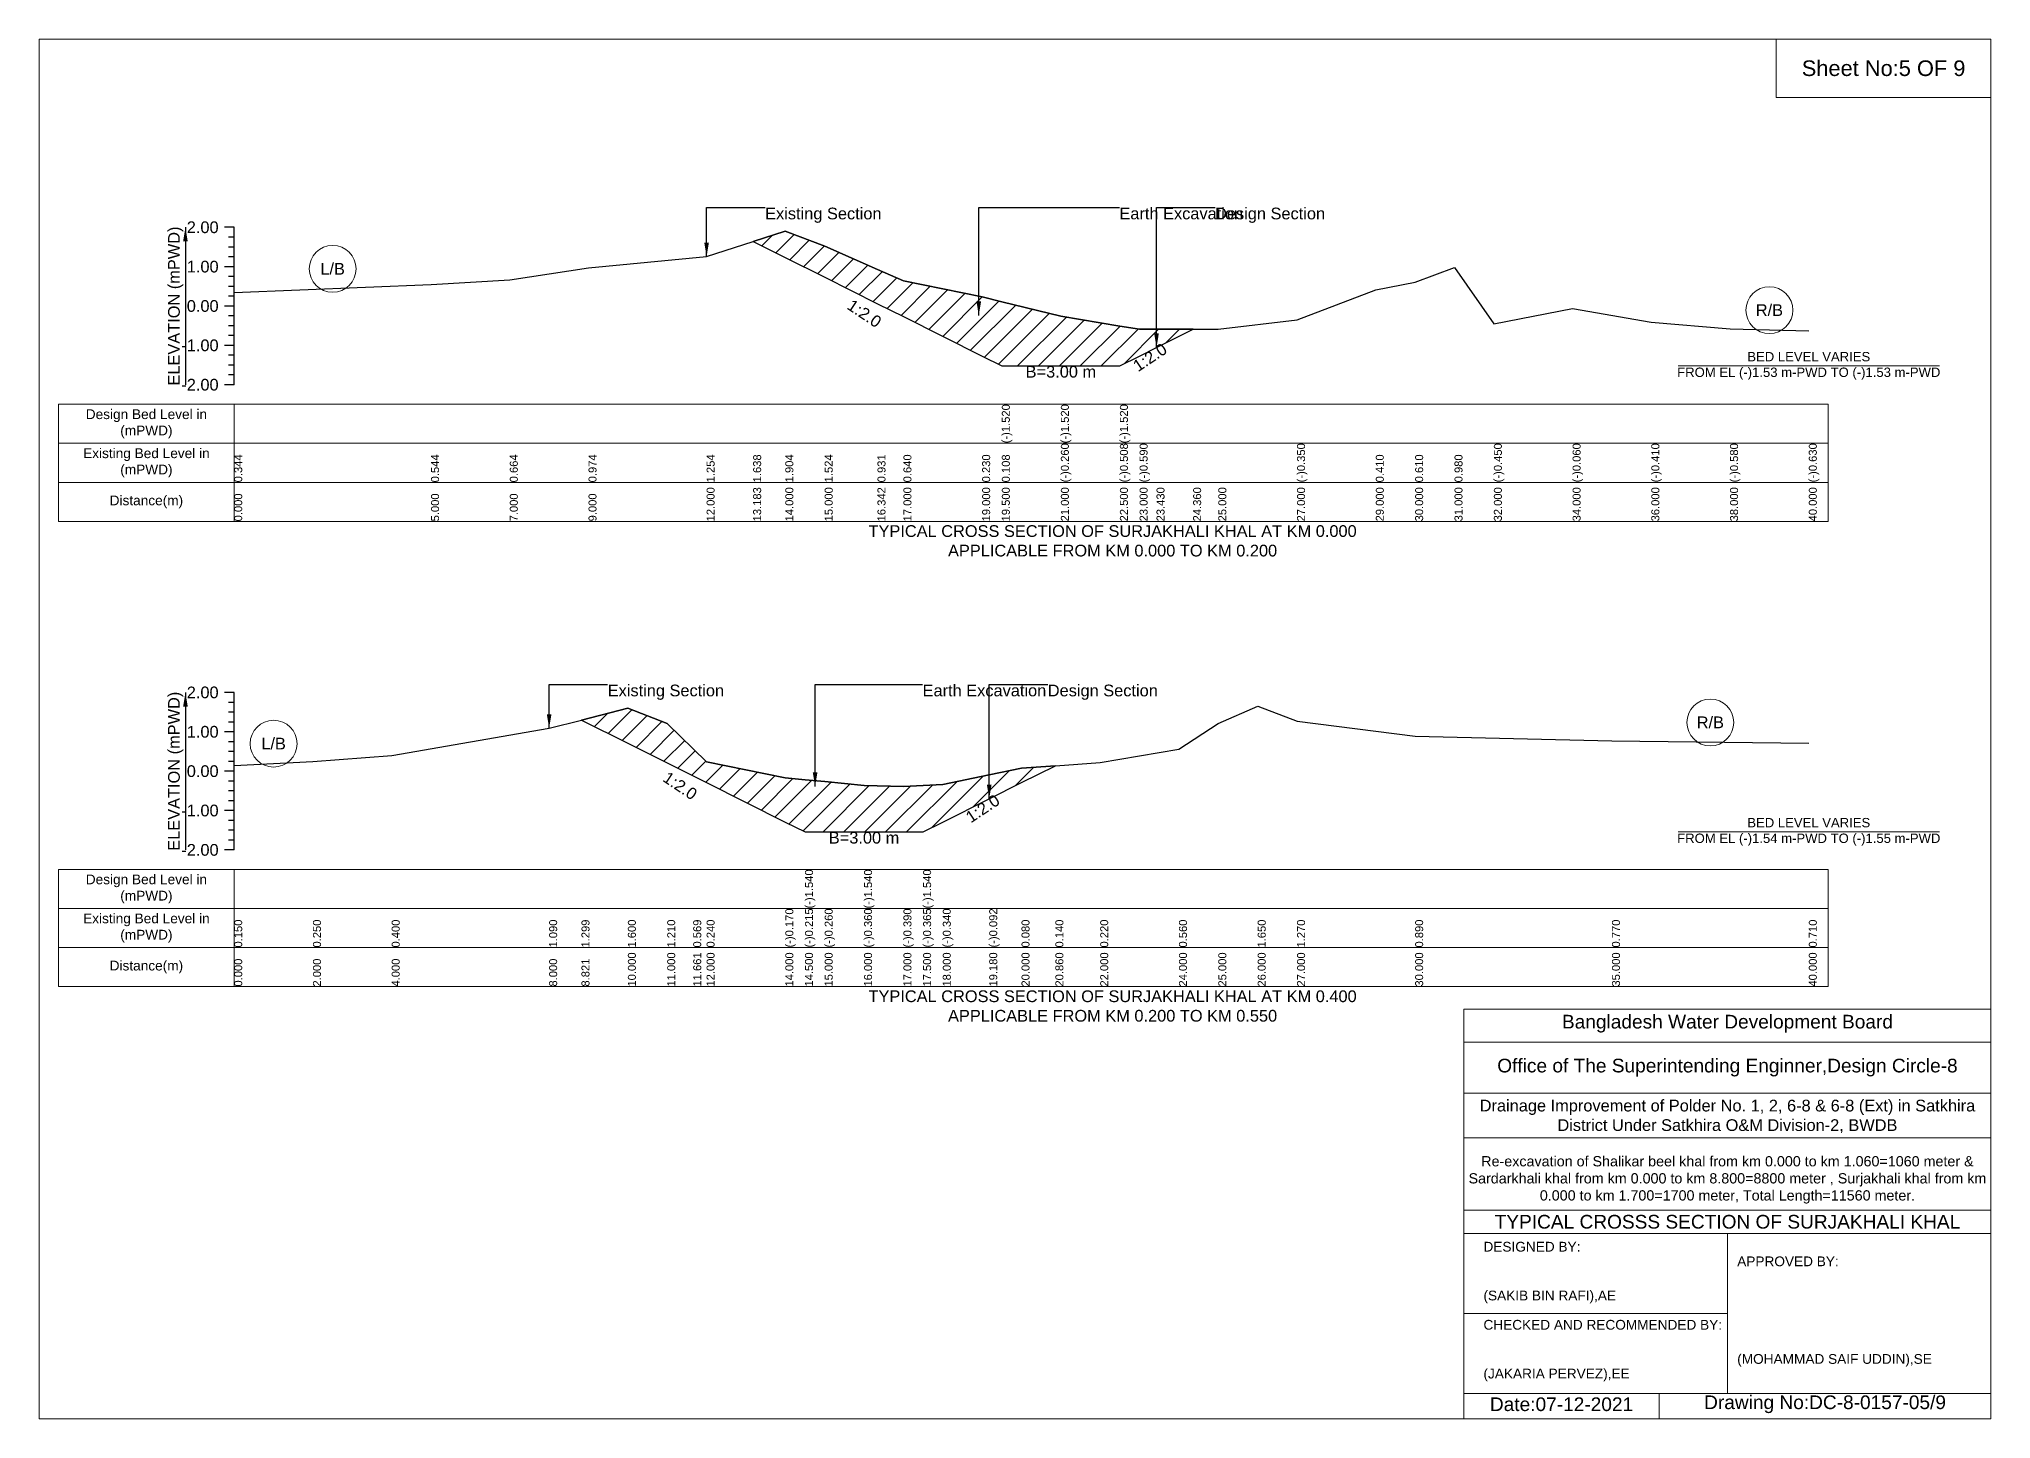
# Model space of a CAD drawing. Header units: inches. Extents: x 93000 to 506000, y -4242 to 0.
# Drawn here: x 460000 to 466000, y -4242 to 0 of the extents above; entities that cross this region are included whole.
import ezdxf

# ---------------------------------------------------------------- set-up
doc = ezdxf.new("R2010")
doc.units = ezdxf.units.IN
doc.header["$LTSCALE"] = 7
doc.header["$MEASUREMENT"] = 0
for name, color, linetype, lineweight in [('Cross section Data Border', 7, 'Continuous', 9), ('Cross Section Labels', 7, 'Continuous', 9), ('Existing_Bed_Level for Xsection', 7, 'Continuous', 25)]:
    doc.layers.add(name, color=color, linetype=linetype, lineweight=lineweight)
doc.styles.get("Standard").update_dxf_attribs({"font": 'arial.ttf'})
doc.dimstyles.get("Standard").update_dxf_attribs({"dimtxt": 0.18, "dimasz": 0.18, "dimexe": 0.18, "dimexo": 0.0625, "dimgap": 0.09, "dimtad": 0, "dimtih": 1, "dimtoh": 1, "dimdec": 4, "dimzin": 0, "dimdsep": 46, "dimtxsty": 'Standard', "dimcen": 0.09, "dimadec": 0, "dimazin": 0, "dimtfac": 1, "dimtdec": 4, "dimtofl": 0, "dimtmove": 0, "dimatfit": 3, "dimfxl": 1, "dimtolj": 1, "dimtzin": 0, "dimarcsym": 0})

msp = doc.modelspace()

# ---------------------------------------------------------------- hatches: boundary and pattern name
at = {"layer": 'Existing_Bed_Level for Xsection'}
h = msp.add_hatch(dxfattribs=at)
h.set_pattern_fill('ANSI31', color=256, scale=363, style=0)
h.paths.add_polyline_path([(462195.1, -622.5), (462294, -671.9), (462415, -732.4), (462577.3, -813.6), (462657, -853.4), (462899, -974.4), (462959.5, -1004.7), (463141, -1004.7), (463322.5, -1004.7), (463383, -974.4), (463435, -948.4), (463547.6, -892.2), (463435, -892.2), (463383, -892.2), (463322.5, -882.2), (463141, -852.2), (462959.5, -807.8), (462899, -792.9), (462657, -743.3), (462577.3, -708.1), (462415, -636.4), (462294, -590.4)])
h = msp.add_hatch(dxfattribs=at)
h.set_pattern_fill('ANSI31', color=256, scale=363, style=0)
h.paths.add_polyline_path([(461667.4, -2093.6), (461810, -2164.9), (461931, -2225.4), (462010.9, -2265.4), (462052, -2285.9), (462294, -2406.9), (462354.5, -2437.2), (462415, -2437.2), (462536, -2437.2), (462657, -2437.2), (462717.5, -2437.2), (462778, -2406.9), (462920.8, -2335.5), (463020, -2285.9), (463124.1, -2233.8), (463020, -2241.1), (462920.8, -2262), (462778, -2291.9), (462717.5, -2295), (462657, -2298), (462536, -2294.4), (462415, -2282.3), (462354.5, -2276.8), (462294, -2271.4), (462052, -2221.8), (462010.9, -2181.9), (461931, -2104.4), (461810, -2057.2)])

# ---------------------------------------------------------------- linework, layer by layer
at = {"layer": 'Cross section Data Border'}
for points in [[(460060, -1122.8), (465500, -1122.8), (465500, -1482.8), (460060, -1482.8)], [(460060, -2552.8), (465500, -2552.8), (465500, -2912.8), (460060, -2912.8)]]:
    msp.add_lwpolyline(points, close=True, dxfattribs=at)
for points in [[(460600, -1122.8), (460600, -1482.8)], [(460060, -1242.8), (465500, -1242.8)], [(460060, -1362.8), (465500, -1362.8)], [(460600, -2552.8), (460600, -2912.8)], [(460060, -2672.8), (465500, -2672.8)], [(460060, -2792.8), (465500, -2792.8)]]:
    msp.add_lwpolyline(points, dxfattribs=at)
at = {"layer": 'Cross Section Labels'}
for points in [[(460000, 0), (466000, 0), (466000, -4242), (460000, -4242)], [(465340, 0), (466000, 0), (466000, -180), (465340, -180)]]:
    msp.add_lwpolyline(points, close=True, dxfattribs=at)
for points in [[(465038.1, -1004.7), (465841.9, -1004.7)], [(465038.1, -2437.2), (465841.9, -2437.2)], [(464380, -4242), (464380, -2982), (466000, -2982)], [(464380, -3084), (466000, -3084)], [(464380, -3240), (466000, -3240)], [(464380, -3378), (466000, -3378)], [(464380, -3600), (466000, -3600)], [(464380, -3672), (466000, -3672)], [(465190, -3672), (465190, -4164)], [(464380, -3918), (465190, -3918)], [(464380, -4164), (466000, -4164)], [(464980, -4164), (464980, -4242)]]:
    msp.add_lwpolyline(points, dxfattribs=at)
for centre in [(460902.5, -706.5), (465319, -833.5), (465137.5, -2100.8), (460721, -2166.1)]:
    msp.add_circle(centre, 72, dxfattribs=at)
at = {"layer": 'Existing_Bed_Level for Xsection'}
for points in [[(460600, -578.8), (460570, -578.8)], [(460600, -1062.8), (460600, -941.8), (460600, -820.8), (460600, -699.8), (460600, -578.8)], [(460600, -779.1), (461205, -754.9), (461447, -740.4), (461689, -702.9), (462052, -669), (462195.1, -622.5), (462294, -590.4), (462415, -636.4), (462577.3, -708.1), (462657, -743.3), (462899, -792.9), (462959.5, -807.8), (462959.5, -807.8), (463141, -852.2), (463141, -852.2), (463322.5, -882.2), (463322.5, -882.2), (463383, -892.2), (463435, -892.2), (463547.6, -892.2), (463625, -892.2), (463867, -863.1), (464109, -771.2), (464230, -747), (464351, -702.2), (464472, -875.2), (464714, -828), (464956, -870.4), (465198, -891), (465440, -897)], [(460600, -609), (460582, -609)], [(460600, -639.3), (460582, -639.3)], [(460600, -699.8), (460570, -699.8)], [(460600, -669.5), (460582, -669.5)], [(460600, -730), (460582, -730)], [(460600, -760.3), (460582, -760.3)], [(460600, -820.8), (460570, -820.8)], [(460600, -790.5), (460582, -790.5)], [(460600, -851), (460582, -851)], [(460600, -881.3), (460582, -881.3)], [(460600, -941.8), (460570, -941.8)], [(460600, -911.5), (460582, -911.5)], [(460600, -972), (460582, -972)], [(460600, -1002.3), (460582, -1002.3)], [(460600, -1062.8), (460570, -1062.8)], [(460600, -1032.5), (460582, -1032.5)], [(460600, -2008.8), (460570, -2008.8)], [(460600, -2039.1), (460582, -2039.1)], [(460600, -2492.8), (460600, -2371.8), (460600, -2250.8), (460600, -2129.8), (460600, -2008.8)], [(460600, -2069.3), (460582, -2069.3)], [(460600, -2099.6), (460582, -2099.6)], [(460600, -2232.7), (460842, -2220.6), (461084, -2202.4), (461568, -2118.9), (461667.4, -2093.6), (461810, -2057.2), (461931, -2104.4), (462010.9, -2181.9), (462052, -2221.8), (462294, -2271.4), (462354.5, -2276.8), (462354.5, -2276.8), (462415, -2282.3), (462536, -2294.4), (462536, -2294.4), (462657, -2298), (462717.5, -2295), (462717.5, -2295), (462778, -2291.9), (462920.8, -2262), (463020, -2241.1), (463124.1, -2233.8), (463262, -2224.2), (463504, -2183.1), (463625, -2104.4), (463746, -2051.2), (463867, -2097.1), (464230, -2143.1), (464835, -2157.6), (465440, -2164.9)], [(460600, -2129.8), (460570, -2129.8)], [(460600, -2160.1), (460582, -2160.1)], [(460600, -2190.3), (460582, -2190.3)], [(460600, -2250.8), (460570, -2250.8)], [(460600, -2220.6), (460582, -2220.6)], [(460600, -2281.1), (460582, -2281.1)], [(460600, -2311.3), (460582, -2311.3)], [(460600, -2371.8), (460570, -2371.8)], [(460600, -2341.6), (460582, -2341.6)], [(460600, -2402.1), (460582, -2402.1)], [(460600, -2432.3), (460582, -2432.3)], [(460600, -2492.8), (460570, -2492.8)], [(460600, -2462.6), (460582, -2462.6)]]:
    msp.add_lwpolyline(points, dxfattribs=at)
for points in [[(462195.1, -622.5), (462195.1, -622.5), (462294, -671.9), (462415, -732.4), (462577.3, -813.6), (462657, -853.4), (462899, -974.4), (462959.5, -1004.7), (462959.5, -1004.7), (463141, -1004.7), (463141, -1004.7), (463322.5, -1004.7), (463322.5, -1004.7), (463383, -974.4), (463435, -948.4), (463547.6, -892.2), (463547.6, -892.2), (463547.6, -892.2), (463435, -892.2), (463383, -892.2), (463322.5, -882.2), (463322.5, -882.2), (463141, -852.2), (463141, -852.2), (462959.5, -807.8), (462959.5, -807.8), (462899, -792.9), (462657, -743.3), (462577.3, -708.1), (462415, -636.4), (462294, -590.4), (462195.1, -622.5)], [(461667.4, -2093.6), (461667.4, -2093.6), (461810, -2164.9), (461931, -2225.4), (462010.9, -2265.4), (462052, -2285.9), (462294, -2406.9), (462354.5, -2437.2), (462354.5, -2437.2), (462415, -2437.2), (462536, -2437.2), (462536, -2437.2), (462657, -2437.2), (462717.5, -2437.2), (462717.5, -2437.2), (462778, -2406.9), (462920.8, -2335.5), (463020, -2285.9), (463124.1, -2233.8), (463124.1, -2233.8), (463124.1, -2233.8), (463020, -2241.1), (462920.8, -2262), (462778, -2291.9), (462717.5, -2295), (462717.5, -2295), (462657, -2298), (462536, -2294.4), (462536, -2294.4), (462415, -2282.3), (462354.5, -2276.8), (462354.5, -2276.8), (462294, -2271.4), (462052, -2221.8), (462010.9, -2181.9), (461931, -2104.4), (461810, -2057.2), (461667.4, -2093.6)]]:
    msp.add_lwpolyline(points, close=True, dxfattribs=at)

# ---------------------------------------------------------------- texts
at = {"layer": 'Cross section Data Border', "char_height": 30, "width": 480, "attachment_point": 5}
for s, insert in [('Design Bed Level in (mPWD)', (460330, -1182.8)), ('Existing Bed Level in (mPWD)', (460330, -1302.8)), ('Distance(m)', (460330, -1422.8)), ('Design Bed Level in (mPWD)', (460330, -2612.8)), ('Existing Bed Level in (mPWD)', (460330, -2732.8)), ('Distance(m)', (460330, -2852.8))]:
    msp.add_mtext(s, dxfattribs=dict(at, insert=insert))
at = {"layer": 'Cross Section Labels'}
for s, insert, char_height, attachment_point in [('Sheet No:5 OF 9', (465670, -90), 48, 5), ('Existing Section', (462232, -518.3), 36, 1), ('Earth Excavation', (463321, -518.3), 36, 1), ('Design Section', (463615, -518.3), 36, 1), ('L/B', (460902.5, -706.5), 36, 5), ('R/B', (465319, -833.5), 36, 5), ('B=3.00 m', (463141, -1004.7), 36, 2), ('BED LEVEL VARIES ^JFROM EL (-)1.53 m-PWD TO (-)1.53 m-PWD', (465440, -1004.7), 28.8, 5), ('TYPICAL CROSS SECTION OF SURJAKHALI KHAL AT KM 0.000^JAPPLICABLE FROM KM 0.000 TO KM 0.200', (463300, -1542.8), 36, 5), ('Existing Section', (461748, -1984.6), 36, 1), ('Earth Excavation', (462716, -1984.6), 36, 1), ('Design Section', (463100.8, -1984.6), 36, 1), ('R/B', (465137.5, -2100.8), 36, 5), ('L/B', (460721, -2166.1), 36, 5), ('BED LEVEL VARIES ^JFROM EL (-)1.54 m-PWD TO (-)1.55 m-PWD', (465440, -2437.2), 28.8, 5), ('B=3.00 m', (462536, -2437.2), 36, 2), ('TYPICAL CROSS SECTION OF SURJAKHALI KHAL AT KM 0.400^JAPPLICABLE FROM KM 0.200 TO KM 0.550', (463300, -2972.8), 36, 5), ('Bangladesh Water Development Board', (465190, -3027), 42, 5), ('Office of The Superintending Enginner,Design Circle-8', (465190, -3162), 42, 5)]:
    msp.add_mtext(s, dxfattribs=dict(at, insert=insert, char_height=char_height, attachment_point=attachment_point))
at = {"layer": 'Cross Section Labels', "char_height": 36, "attachment_point": 2}
for insert, rotation in [((462547.1, -828.7), 326.30993), ((463404.8, -963.5), 33.69007), ((461980.7, -2280.5), 326.30993), ((462890.6, -2350.6), 33.69007)]:
    msp.add_mtext('1:2.0', dxfattribs=dict(at, insert=insert, rotation=rotation))
at = {"layer": 'Cross Section Labels'}
for s, insert, char_height, width, attachment_point in [('Drainage Improvement of Polder No. 1, 2, 6-8 & 6-8 (Ext) in Satkhira District Under Satkhira O&M Division-2, BWDB', (465190, -3312), 36, 1680, 5), ('Re-excavation of Shalikar beel khal from km 0.000 to km 1.060=1060 meter & Sardarkhali khal from km 0.000 to km 8.800=8800 meter , Surjakhali khal from km 0.000 to km 1.700=1700 meter, Total Length=11560 meter.', (465190, -3507), 31.4683, 1620, 5), ('TYPICAL CROSSS SECTION OF SURJAKHALI KHAL', (465190, -3636), 42, 1680, 5), ('DESIGNED BY:^J^J^J(SAKIB BIN RAFI),AE', (464440, -3792), 30, 840, 4), ('APPROVED BY:^J^J^J^J^J^J(MOHAMMAD SAIF UDDIN),SE', (465220, -3912), 30, 840, 4), ('CHECKED AND RECOMMENDED BY:^J^J^J(JAKARIA PERVEZ),EE', (464440, -4032), 30, 840, 4), ('Date:07-12-2021', (464680, -4197), 42, 840, 5), ('Drawing No:DC-8-0157-05/9', (465490, -4197), 42, 1320, 5)]:
    msp.add_mtext(s, dxfattribs=dict(at, insert=insert, char_height=char_height, width=width, attachment_point=attachment_point))
at = {"layer": 'Existing_Bed_Level for Xsection', "rotation": 90}
for s, insert, char_height, attachment_point in [('ELEVATION (mPWD)', (460420, -820.8), 36, 5), ('(-)1.520', (462959.5, -1242.8), 24.6, 1), ('(-)1.520', (463141, -1242.8), 24.6, 1), ('(-)1.520', (463322.5, -1242.8), 24.6, 1), ('(-)0.260', (463141, -1362.8), 24.6, 1), ('(-)0.508', (463322.5, -1362.8), 24.6, 1), ('(-)0.590', (463383, -1362.8), 24.6, 1), ('(-)0.350', (463867, -1362.8), 24.6, 1), ('(-)0.450', (464472, -1362.8), 24.6, 1), ('(-)0.060', (464714, -1362.8), 24.6, 1), ('(-)0.410', (464956, -1362.8), 24.6, 1), ('(-)0.580', (465198, -1362.8), 24.6, 1), ('(-)0.630', (465440, -1362.8), 24.6, 1), ('0.344', (460600, -1362.8), 24.6, 1), ('0.544', (461205, -1362.8), 24.6, 1), ('0.664', (461447, -1362.8), 24.6, 1), ('0.974', (461689, -1362.8), 24.6, 1), ('1.254', (462052, -1362.8), 24.6, 1), ('1.638', (462195.1, -1362.8), 24.6, 1), ('1.904', (462294, -1362.8), 24.6, 1), ('1.524', (462415, -1362.8), 24.6, 1), ('0.931', (462577.3, -1362.8), 24.6, 1), ('0.640', (462657, -1362.8), 24.6, 1), ('0.230', (462899, -1362.8), 24.6, 1), ('0.108', (462959.5, -1362.8), 24.6, 1), ('0.410', (464109, -1362.8), 24.6, 1), ('0.610', (464230, -1362.8), 24.6, 1), ('0.980', (464351, -1362.8), 24.6, 1), ('12.000', (462052, -1482.8), 24.6, 1), ('13.183', (462195.1, -1482.8), 24.6, 1), ('14.000', (462294, -1482.8), 24.6, 1), ('15.000', (462415, -1482.8), 24.6, 1), ('16.342', (462577.3, -1482.8), 24.6, 1), ('17.000', (462657, -1482.8), 24.6, 1), ('19.000', (462899, -1482.8), 24.6, 1), ('19.500', (462959.5, -1482.8), 24.6, 1), ('21.000', (463141, -1482.8), 24.6, 1), ('22.500', (463322.5, -1482.8), 24.6, 1), ('23.000', (463383, -1482.8), 24.6, 1), ('23.430', (463435, -1482.8), 24.6, 1), ('24.360', (463547.6, -1482.8), 24.6, 1), ('25.000', (463625, -1482.8), 24.6, 1), ('27.000', (463867, -1482.8), 24.6, 1), ('29.000', (464109, -1482.8), 24.6, 1), ('30.000', (464230, -1482.8), 24.6, 1), ('31.000', (464351, -1482.8), 24.6, 1), ('32.000', (464472, -1482.8), 24.6, 1), ('34.000', (464714, -1482.8), 24.6, 1), ('36.000', (464956, -1482.8), 24.6, 1), ('38.000', (465198, -1482.8), 24.6, 1), ('40.000', (465440, -1482.8), 24.6, 1), ('0.000', (460600, -1482.8), 24.6, 1), ('5.000', (461205, -1482.8), 24.6, 1), ('7.000', (461447, -1482.8), 24.6, 1), ('9.000', (461689, -1482.8), 24.6, 1), ('ELEVATION (mPWD)', (460420, -2250.8), 36, 5), ('(-)1.540', (462354.5, -2672.8), 24.6, 1), ('(-)1.540', (462536, -2672.8), 24.6, 1), ('(-)1.540', (462717.5, -2672.8), 24.6, 1), ('(-)0.170', (462294, -2792.8), 24.6, 1), ('(-)0.215', (462354.5, -2792.8), 24.6, 1), ('(-)0.260', (462415, -2792.8), 24.6, 1), ('(-)0.360', (462536, -2792.8), 24.6, 1), ('(-)0.390', (462657, -2792.8), 24.6, 1), ('(-)0.365', (462717.5, -2792.8), 24.6, 1), ('(-)0.340', (462778, -2792.8), 24.6, 1), ('(-)0.092', (462920.8, -2792.8), 24.6, 1), ('0.150', (460600, -2792.8), 24.6, 1), ('0.250', (460842, -2792.8), 24.6, 1), ('0.400', (461084, -2792.8), 24.6, 1), ('1.090', (461568, -2792.8), 24.6, 1), ('1.299', (461667.4, -2792.8), 24.6, 1), ('1.600', (461810, -2792.8), 24.6, 1), ('1.210', (461931, -2792.8), 24.6, 1), ('0.569', (462010.9, -2792.8), 24.6, 1), ('0.240', (462052, -2792.8), 24.6, 1), ('0.080', (463020, -2792.8), 24.6, 1), ('0.140', (463124.1, -2792.8), 24.6, 1), ('0.220', (463262, -2792.8), 24.6, 1), ('0.560', (463504, -2792.8), 24.6, 1), ('1.650', (463746, -2792.8), 24.6, 1), ('1.270', (463867, -2792.8), 24.6, 1), ('0.890', (464230, -2792.8), 24.6, 1), ('0.770', (464835, -2792.8), 24.6, 1), ('0.710', (465440, -2792.8), 24.6, 1), ('10.000', (461810, -2912.8), 24.6, 1), ('11.000', (461931, -2912.8), 24.6, 1), ('11.661', (462010.9, -2912.8), 24.6, 1), ('12.000', (462052, -2912.8), 24.6, 1), ('14.000', (462294, -2912.8), 24.6, 1), ('14.500', (462354.5, -2912.8), 24.6, 1), ('15.000', (462415, -2912.8), 24.6, 1), ('16.000', (462536, -2912.8), 24.6, 1), ('17.000', (462657, -2912.8), 24.6, 1), ('17.500', (462717.5, -2912.8), 24.6, 1), ('18.000', (462778, -2912.8), 24.6, 1), ('19.180', (462920.8, -2912.8), 24.6, 1), ('20.000', (463020, -2912.8), 24.6, 1), ('20.860', (463124.1, -2912.8), 24.6, 1), ('22.000', (463262, -2912.8), 24.6, 1), ('24.000', (463504, -2912.8), 24.6, 1), ('25.000', (463625, -2912.8), 24.6, 1), ('26.000', (463746, -2912.8), 24.6, 1), ('27.000', (463867, -2912.8), 24.6, 1), ('30.000', (464230, -2912.8), 24.6, 1), ('35.000', (464835, -2912.8), 24.6, 1), ('40.000', (465440, -2912.8), 24.6, 1), ('0.000', (460600, -2912.8), 24.6, 1), ('2.000', (460842, -2912.8), 24.6, 1), ('4.000', (461084, -2912.8), 24.6, 1), ('8.000', (461568, -2912.8), 24.6, 1), ('8.821', (461667.4, -2912.8), 24.6, 1)]:
    msp.add_mtext(s, dxfattribs=dict(at, insert=insert, char_height=char_height, attachment_point=attachment_point))
at = {"layer": 'Existing_Bed_Level for Xsection', "char_height": 36, "attachment_point": 6}
for s, insert in [('2.00', (460552, -578.8)), ('1.00', (460552, -699.8)), ('0.00', (460552, -820.8)), ('-1.00', (460552, -941.8)), ('-2.00', (460552, -1062.8)), ('2.00', (460552, -2008.8)), ('1.00', (460552, -2129.8)), ('0.00', (460552, -2250.8)), ('-1.00', (460552, -2371.8)), ('-2.00', (460552, -2492.8))]:
    msp.add_mtext(s, dxfattribs=dict(at, insert=insert))

# ---------------------------------------------------------------- leaders
at = {"layer": 'Cross Section Labels', "annotation_type": 0, "has_hookline": 1, "hookline_direction": 0}
for points, text_width in [([(462052, -669), (462052, -518.3), (462231.9, -518.3)], 350.4), ([(462888.6, -849.8), (462888.6, -518.3), (463320.9, -518.3)], 372.7), ([(463435, -948.4), (463435, -518.3), (463614.9, -518.3)], 330.9), ([(461568, -2118.9), (461568, -1984.6), (461747.9, -1984.6)], 350.4), ([(462385.6, -2297.7), (462385.6, -1984.6), (462715.9, -1984.6)], 372.7), ([(462920.8, -2335.5), (462920.8, -1984.6), (463100.7, -1984.6)], 330.9)]:
    msp.add_leader(points, dimstyle='Standard', override={"dimasz": 43.2}, dxfattribs=dict(at, text_width=text_width))
at = {"layer": 'Existing_Bed_Level for Xsection'}
for points in [[(460450, -578.8), (460450, -1062.8)], [(460450, -2008.8), (460450, -2492.8)]]:
    msp.add_leader(points, dimstyle='Standard', override={"dimasz": 43.2}, dxfattribs=at)

doc.saveas('drawing.dxf')
